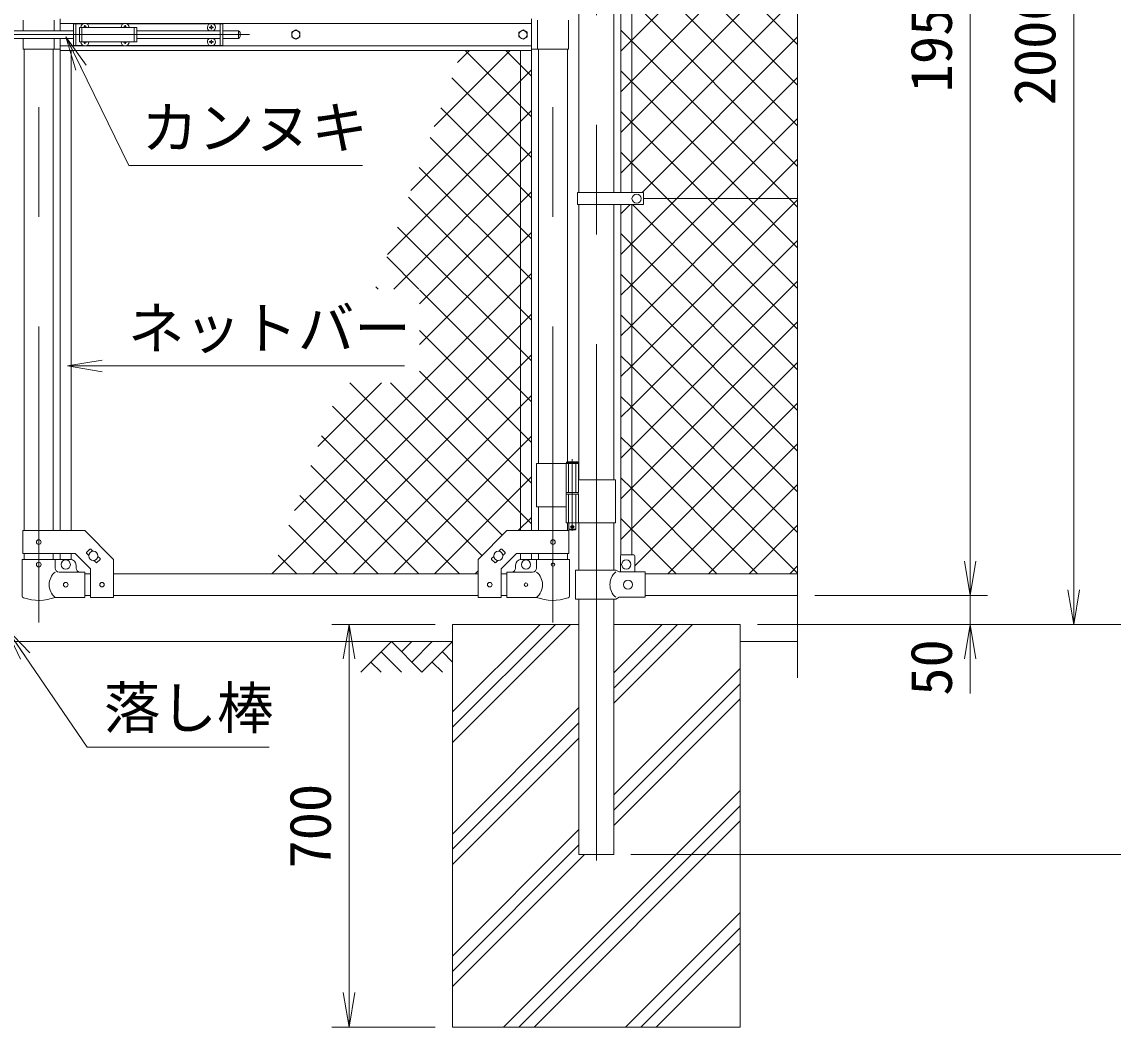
# Model space of a CAD drawing. Units: millimetres, scale not verified. Extents: x -6300 to 6300, y -4455 to 4455.
# Drawn here: x 2110 to 4008, y -1340 to 407 of the extents above; entities that cross this region are included whole.
import ezdxf
from ezdxf.enums import TextEntityAlignment as Align

# ---------------------------------------------------------------- set-up
doc = ezdxf.new("R2010")
doc.units = ezdxf.units.MM
doc.header["$LTSCALE"] = 30
doc.linetypes.add('DASHED', pattern=[7.5, 6, -1.5])
doc.linetypes.add('USER1', pattern=[50.8, 31.75, -6.35, 6.35, -6.35])
for name, color, linetype, lineweight in [('0-1_D-BMK', 2, 'USER1', 13), ('0-2_D-STR1', 1, 'Continuous', 18), ('0-3_D-STR3', 3, 'Continuous', 13), ('0-4_D-DCR-HCH', 7, 'Continuous', 9), ('0-5_D-BGD', 7, 'Continuous', 9), ('0-6_D-STR4', 7, 'Continuous', 9), ('0-7_D-STR-DIM', 7, 'Continuous', 9), ('0-8_0', 7, 'Continuous', 9), ('0-9_D-STR-TXT', 7, 'Continuous', 9), ('0-A_D-STR2', 7, 'Continuous', 9)]:
    doc.layers.add(name, color=color, linetype=linetype, lineweight=lineweight)
doc.styles.add('ＭＳ ゴシック', font='')
doc.styles.get('ＭＳ ゴシック').set_extended_font_data('MS Gothic')

# ---------------------------------------------------------------- blocks, each defined once
blk = doc.blocks.new('_Open')
at = {"layer": '0-8_0'}
blk.add_line((-30, 5), (0, 0), dxfattribs=at)
blk.add_lwpolyline([(-30, -5), (0, 0), (-30, 0)], dxfattribs=at)

msp = doc.modelspace()

# ---------------------------------------------------------------- linework, layer by layer
at = {"layer": '0-1_D-BMK'}
for p, q in [((3108.84, 2894.97), (3108.84, -1050.85)), ((2139.24, 1401.46), (2139.24, -636.94)), ((3033.44, 1401.46), (3033.44, -636.94)), ((1881.37, 384.73), (2505.82, 384.73)), ((3067, -352.86), (3067, -477.74)), ((3063.38, -470.77), (3070.63, -470.77))]:
    msp.add_line(p, q, dxfattribs=at)
at = {"layer": '0-2_D-STR1'}
for p, q in [((3078.59, 779.23), (3078.59, 110.23)), ((3139.09, 779.23), (3139.09, 110.23)), ((2113.84, 359.73), (2113.84, -477.22)), ((2164.64, 359.73), (2164.64, -477.22)), ((3008.04, 359.73), (3008.04, -360.77)), ((3058.84, 359.73), (3058.84, -357.77)), ((3078.59, 89.23), (3078.59, -388.77)), ((3139.09, 89.23), (3139.09, -388.77)), ((3008.04, -435.77), (3008.04, -477.22)), ((3058.84, -463.77), (3058.84, -477.22)), ((3078.59, -463.77), (3078.59, -546.17)), ((3139.09, -463.77), (3139.09, -546.17)), ((2113.84, -517.22), (2113.84, -527.27)), ((2164.64, -517.22), (2164.64, -527.27)), ((3008.04, -517.22), (3008.04, -527.27)), ((3058.84, -517.22), (3058.84, -527.27)), ((2229.24, -552.27), (2219.24, -552.27)), ((2903.44, -552.27), (2269.24, -552.27)), ((2953.44, -552.27), (2943.44, -552.27)), ((3193.84, -552.27), (3458.84, -552.27)), ((2229.24, -590.27), (2219.24, -590.27)), ((2903.44, -590.27), (2269.24, -590.27)), ((2953.44, -590.27), (2943.44, -590.27)), ((3078.59, -596.17), (3078.59, -1040.27)), ((3139.09, -596.17), (3139.09, -1040.27)), ((3193.84, -590.27), (3458.84, -590.27)), ((3078.59, -1040.27), (3139.09, -1040.27))]:
    msp.add_line(p, q, dxfattribs=at)
at = {"layer": '0-3_D-STR3'}
for p, q in [((3151.34, 779.23), (3151.34, 110.23)), ((3170.34, 779.23), (3170.34, 110.23)), ((2112.24, 409.73), (2112.24, 391.23)), ((2166.24, 409.73), (2166.24, 391.23)), ((2176.34, 391.23), (2176.34, 412.23)), ((2176.34, 404.23), (2996.34, 404.23)), ((2199.49, 403.73), (2199.49, 365.73)), ((2199.49, 403.73), (2216.89, 403.73)), ((2203.99, 403.73), (2203.99, 365.73)), ((2219.1, 400.38), (2219.07, 399.08)), ((2219.1, 400.38), (2219.89, 400.38)), ((2219.89, 400.38), (2219.91, 399.08)), ((2222.09, 403.73), (2286.89, 403.73)), ((2289.1, 400.38), (2289.07, 399.08)), ((2289.1, 400.38), (2289.89, 400.38)), ((2289.89, 400.38), (2289.91, 399.08)), ((2292.09, 403.73), (2459.49, 403.73)), ((2439.1, 400.38), (2439.07, 399.08)), ((2439.89, 400.38), (2439.1, 400.38)), ((2439.89, 400.38), (2439.91, 399.08)), ((2454.99, 403.73), (2454.99, 365.73)), ((2459.49, 403.73), (2459.49, 365.73)), ((2996.34, 357.23), (2996.34, 412.23)), ((3006.44, 409.73), (3006.44, 359.73)), ((3060.44, 409.73), (3060.44, 359.73)), ((2018.69, 391.23), (2199.49, 391.23)), ((2209.99, 397.23), (2209.99, 372.23)), ((2209.99, 397.23), (2309.99, 397.23)), ((2217.64, 397.64), (2216.34, 397.62)), ((2216.34, 397.62), (2216.34, 397.23)), ((2287.64, 397.64), (2286.34, 397.62)), ((2286.34, 397.62), (2286.34, 397.23)), ((2291.35, 397.64), (2292.64, 397.62)), ((2292.64, 397.62), (2292.64, 397.23)), ((2309.99, 397.23), (2309.99, 372.23)), ((2309.99, 391.23), (2454.99, 391.23)), ((2437.64, 397.64), (2436.34, 397.62)), ((2436.34, 397.62), (2436.34, 397.23)), ((2439.1, 394.08), (2439.07, 395.37)), ((2439.89, 394.08), (2439.1, 394.08)), ((2439.89, 394.08), (2439.91, 395.37)), ((2441.35, 396.81), (2442.64, 396.83)), ((2442.64, 396.83), (2442.64, 397.23)), ((2459.49, 391.23), (2486.49, 391.23)), ((2486.49, 391.23), (2486.49, 378.23)), ((2489.49, 388.23), (2489.49, 381.23)), ((2018.69, 378.23), (2199.49, 378.23)), ((2112.24, 378.23), (2112.24, 359.73)), ((2166.24, 378.23), (2166.24, 359.73)), ((2176.34, 357.23), (2176.34, 378.23)), ((2176.34, 365.23), (2996.34, 365.23)), ((2199.49, 365.73), (2216.89, 365.73)), ((2209.99, 372.23), (2309.99, 372.23)), ((2216.34, 371.83), (2216.34, 372.23)), ((2217.64, 371.81), (2216.34, 371.83)), ((2219.1, 369.08), (2219.07, 370.37)), ((2219.1, 369.08), (2219.89, 369.08)), ((2219.89, 369.08), (2219.91, 370.37)), ((2221.35, 371.81), (2222.64, 371.83)), ((2222.09, 365.73), (2286.89, 365.73)), ((2222.64, 371.83), (2222.64, 372.23)), ((2286.34, 371.83), (2286.34, 372.23)), ((2287.64, 371.81), (2286.34, 371.83)), ((2289.1, 369.08), (2289.07, 370.37)), ((2289.1, 369.08), (2289.89, 369.08)), ((2289.89, 369.08), (2289.91, 370.37)), ((2291.35, 371.81), (2292.64, 371.83)), ((2292.09, 365.73), (2459.49, 365.73)), ((2292.64, 371.83), (2292.64, 372.23)), ((2309.99, 378.23), (2454.99, 378.23)), ((2437.64, 372.64), (2436.34, 372.62)), ((2436.34, 372.62), (2436.34, 372.23)), ((2439.1, 375.38), (2439.07, 374.08)), ((2439.1, 369.08), (2439.07, 370.37)), ((2439.89, 375.38), (2439.1, 375.38)), ((2439.89, 369.08), (2439.1, 369.08)), ((2439.89, 375.38), (2439.91, 374.08)), ((2439.89, 369.08), (2439.91, 370.37)), ((2441.35, 372.64), (2442.64, 372.62)), ((2441.35, 371.81), (2442.64, 371.83)), ((2442.64, 372.62), (2442.64, 372.23)), ((2442.64, 371.83), (2442.64, 372.23)), ((2459.49, 378.23), (2486.49, 378.23)), ((2112.24, 359.73), (2176.34, 359.73)), ((2176.34, 357.23), (2996.34, 357.23)), ((2176.74, 357.23), (2176.74, -477.22)), ((2195.74, 357.23), (2195.74, -477.22)), ((2976.94, 357.23), (2976.94, -477.22)), ((2995.94, 357.23), (2995.94, -477.22)), ((3060.44, 359.73), (2996.34, 359.73)), ((3076.04, 110.23), (3076.04, 89.23)), ((3076.04, 110.23), (3190.84, 110.23)), ((3190.84, 110.23), (3190.84, 89.23)), ((3458.84, 99.73), (3190.84, 99.73)), ((3076.04, 89.23), (3190.84, 89.23)), ((3151.34, -519.85), (3151.34, 89.23)), ((3170.34, -519.17), (3170.34, 89.23)), ((3077, -358.77), (3057, -358.77)), ((3058, -357.77), (3076, -357.77)), ((3077, -358.77), (3076, -357.77)), ((3077, -358.77), (3077, -360.77)), ((3004.89, -360.77), (3004.89, -435.77)), ((3004.89, -360.77), (3077.8, -360.77)), ((3056.2, -360.77), (3056.2, -410.77)), ((3077.8, -360.77), (3077.8, -410.77)), ((3077.8, -388.77), (3142.14, -388.77)), ((3142.14, -388.77), (3142.14, -463.77)), ((3056.2, -410.77), (3077.8, -410.77)), ((3056.2, -413.77), (3077.8, -413.77)), ((3056.2, -413.77), (3056.2, -463.77)), ((3056.5, -410.77), (3056.5, -413.77)), ((3056.5, -413.77), (3077.5, -413.77)), ((3077.5, -410.77), (3077.5, -413.77)), ((3077.8, -413.77), (3077.8, -463.77)), ((3004.89, -435.77), (3056.09, -435.77)), ((3056.2, -463.77), (3142.14, -463.77)), ((3061, -463.77), (3061, -474.77)), ((2111.54, -517.22), (2111.54, -477.22)), ((3062, -475.77), (3061, -474.77)), ((3061.14, -517.22), (3061.14, -477.22)), ((3062, -475.77), (3072, -475.77)), ((3072, -475.77), (3073, -474.77)), ((2222.58, -515.21), (2228.23, -509.56)), ((2229.65, -509.56), (2233.36, -513.27)), ((2943.04, -509.56), (2939.32, -513.27)), ((2950.11, -515.21), (2944.45, -509.56)), ((2110.69, -527.27), (2167.79, -527.27)), ((2110.69, -527.27), (2110.69, -590.97)), ((2111.54, -517.22), (2202.67, -517.22)), ((2167.79, -527.27), (2167.79, -542.27)), ((2167.79, -527.27), (2194.24, -527.27)), ((2176.74, -517.22), (2176.74, -527.27)), ((2195.74, -517.22), (2195.74, -527.27)), ((2202.67, -517.22), (2229.24, -543.79)), ((2222.58, -516.63), (2226.29, -520.34)), ((2235.12, -529.18), (2238.84, -532.89)), ((2240.25, -532.89), (2245.91, -527.23)), ((2242.19, -522.1), (2245.91, -525.82)), ((2269.24, -593.47), (2269.24, -527.22)), ((2903.44, -593.47), (2903.44, -527.22)), ((2930.49, -522.1), (2926.78, -525.82)), ((2932.43, -532.89), (2926.78, -527.23)), ((2937.56, -529.18), (2933.85, -532.89)), ((2970.01, -517.22), (2943.44, -543.79)), ((2950.11, -516.63), (2946.39, -520.34)), ((3061.14, -517.22), (2970.01, -517.22)), ((2976.94, -517.22), (2976.94, -527.27)), ((3004.89, -527.27), (2978.44, -527.27)), ((2995.94, -517.22), (2995.94, -527.27)), ((3061.99, -527.27), (3004.89, -527.27)), ((3004.89, -527.27), (3004.89, -542.27)), ((3061.99, -527.27), (3061.99, -590.97)), ((3150.84, -521.17), (3150.84, -549.17)), ((3152.84, -519.17), (3173.84, -519.17)), ((3175.84, -521.17), (3175.84, -549.17)), ((2219.24, -549.27), (2174.79, -549.27)), ((2204.24, -542.27), (2204.24, -537.27)), ((2219.24, -593.27), (2219.24, -549.27)), ((2229.24, -593.47), (2229.24, -543.79)), ((2943.44, -593.47), (2943.44, -543.79)), ((2953.44, -549.27), (2997.89, -549.27)), ((2953.44, -593.27), (2953.44, -549.27)), ((2968.44, -542.27), (2968.44, -537.27)), ((3072.74, -546.17), (3142.64, -546.17)), ((3072.74, -546.17), (3072.74, -596.17)), ((3148.64, -549.17), (3142.64, -546.17)), ((3148.64, -549.17), (3193.84, -549.17)), ((3193.84, -593.17), (3193.84, -549.17)), ((2219.24, -593.27), (2167.79, -593.27)), ((2229.24, -593.47), (2269.24, -593.47)), ((2943.44, -593.47), (2903.44, -593.47)), ((2953.44, -593.27), (3004.89, -593.27)), ((3072.74, -596.17), (3142.64, -596.17)), ((3148.64, -593.17), (3142.64, -596.17)), ((3148.64, -593.17), (3193.84, -593.17))]:
    msp.add_line(p, q, dxfattribs=at)
at = {"layer": '0-3_D-STR3', "linetype": 'DASHED'}
for p, q in [((2214.49, 397.23), (2214.49, 372.23)), ((2305.49, 397.23), (2305.49, 372.23)), ((3060.7, -360.77), (3060.7, -410.77)), ((3073.3, -360.77), (3073.3, -410.77)), ((3060.7, -413.77), (3060.7, -463.77)), ((3073.3, -413.77), (3073.3, -463.77))]:
    msp.add_line(p, q, dxfattribs=at)
at = {"layer": '0-3_D-STR3'}
for points in [[(2221.35, 397.64), (2222.64, 397.62), (2222.64, 397.23)], [(2437.64, 396.81), (2436.34, 396.83), (2436.34, 397.23)], [(2441.35, 397.64), (2442.64, 397.62), (2442.64, 397.23)], [(2437.64, 371.81), (2436.34, 371.83), (2436.34, 372.23)], [(3058, -357.77), (3057, -358.77), (3057, -360.77)], [(3073, -463.77), (3073, -474.77), (3061, -474.77)], [(2111.54, -477.22), (2219.24, -477.22), (2269.24, -527.22)], [(3061.14, -477.22), (2953.44, -477.22), (2903.44, -527.22)]]:
    msp.add_lwpolyline(points, dxfattribs=at)
for points in [[(2586.34, 392.83), (2579.33, 388.78), (2579.33, 380.68), (2586.34, 376.63), (2593.36, 380.68), (2593.36, 388.78)], [(2981.34, 392.83), (2974.33, 388.78), (2974.33, 380.68), (2981.34, 376.63), (2988.36, 380.68), (2988.36, 388.78)]]:
    msp.add_lwpolyline(points, close=True, dxfattribs=at)
for centre, radius in [((2586.34, 384.73), 7.03), ((2981.34, 384.73), 7.03), ((3178.84, 99.73), 8), ((3067, -470.77), 2.5), ((2139.24, -497.22), 4), ((3033.44, -497.22), 4), ((2186.24, -536.27), 8), ((2234.24, -521.22), 8), ((2938.44, -521.22), 8), ((2986.44, -536.27), 8), ((3160.84, -536.17), 8), ((2139.24, -536.27), 4), ((3033.44, -536.27), 3), ((2186.24, -571.27), 4), ((2249.24, -571.22), 4), ((2923.44, -571.22), 4), ((2986.44, -571.27), 3), ((3163.84, -571.17), 8)]:
    msp.add_circle(centre, radius, dxfattribs=at)
for centre, radius, start, end in [((2219.49, 397.23), 7, 0, 180), ((2217.59, 399.13), 1.49, 270, 0), ((2221.4, 399.13), 1.49, 180, 270), ((2289.49, 397.23), 7, 0, 180), ((2287.59, 399.13), 1.49, 270, 0), ((2291.4, 399.13), 1.49, 180, 270), ((2439.49, 397.23), 7, 0, 180), ((2437.59, 399.13), 1.49, 270, 0), ((2441.4, 399.13), 1.49, 180, 270), ((2439.49, 397.23), 7, 180, 238.99728), ((2437.59, 395.32), 1.49, 0, 90), ((2441.4, 395.32), 1.49, 90, 180), ((2439.49, 397.23), 7, 301.00272, 0), ((2486.49, 388.23), 3, 0, 90), ((2486.49, 381.23), 3, 270, 0), ((2219.49, 372.23), 7, 180, 0), ((2217.59, 370.32), 1.49, 0, 90), ((2221.4, 370.32), 1.49, 90, 180), ((2289.49, 372.23), 7, 180, 0), ((2287.59, 370.32), 1.49, 0, 90), ((2291.4, 370.32), 1.49, 90, 180), ((2439.49, 372.23), 7, 121.00272, 180), ((2439.49, 372.23), 7, 180, 0), ((2437.59, 374.13), 1.49, 270, 0), ((2437.59, 370.32), 1.49, 0, 90), ((2441.4, 374.13), 1.49, 180, 270), ((2441.4, 370.32), 1.49, 90, 180), ((2439.49, 372.23), 7, 0, 58.99728), ((2228.94, -510.26), 1, 45, 135), ((2943.75, -510.26), 1, 45, 135), ((2194.24, -537.27), 10, 0, 90), ((2223.28, -515.92), 1, 135, 225), ((2245.2, -526.53), 1, 315, 45), ((2927.48, -526.53), 1, 135, 225), ((2949.4, -515.92), 1, 315, 45), ((2978.44, -537.27), 10, 90, 180), ((3152.84, -521.17), 2, 90, 180), ((3173.84, -521.17), 2, 0, 90), ((2185.99, -571.27), 28.55, 129.59418, 230.40582), ((2174.79, -542.27), 7, 180, 270), ((2211.24, -542.27), 7, 180, 270), ((2239.55, -532.18), 1, 225, 315), ((2933.14, -532.18), 1, 225, 315), ((2961.44, -542.27), 7, 270, 0), ((2997.89, -542.27), 7, 270, 0), ((2986.7, -571.27), 28.55, 309.59418, 50.40582), ((3161.23, -571.17), 28.8, 130.19176, 229.80824), ((2113.99, -590.97), 3.3, 180, 250.77949), ((2139.24, -518.54), 80, 250.77949, 290.9084), ((3033.44, -518.54), 80, 249.0916, 289.22051), ((3058.69, -590.97), 3.3, 289.22051, 0)]:
    msp.add_arc(centre, radius, start, end, dxfattribs=at)
at = {"layer": '0-4_D-DCR-HCH'}
for p, q in [((2858.84, -845.53), (3064.1, -640.27)), ((2858.84, -819.01), (3037.58, -640.27)), ((2858.84, -792.5), (3011.06, -640.27)), ((3139.09, -777.41), (3276.23, -640.27)), ((3139.09, -750.89), (3249.71, -640.27)), ((3139.09, -724.38), (3223.2, -640.27)), ((2752.42, -670.27), (2699.21, -723.49)), ((2752.42, -670.27), (2805.63, -723.49)), ((2770.16, -688.01), (2787.89, -670.27)), ((2787.89, -705.75), (2823.37, -670.27)), ((2805.63, -723.49), (2858.84, -670.27)), ((2734.68, -688.01), (2770.32, -723.49)), ((2841.1, -688.01), (2858.84, -705.67)), ((2716.94, -705.75), (2734.76, -723.49)), ((2823.37, -705.75), (2841.19, -723.49)), ((3139.09, -936.51), (3358.84, -716.76)), ((3139.09, -963.03), (3358.84, -743.28)), ((3139.09, -989.54), (3358.84, -769.79)), ((2858.84, -1004.63), (3078.59, -784.88)), ((2858.84, -1031.14), (3078.59, -811.39)), ((2858.84, -1057.66), (3078.59, -837.91)), ((2947.46, -1340.27), (3358.84, -928.89)), ((2973.98, -1340.27), (3358.84, -955.41)), ((3000.49, -1340.27), (3358.84, -981.93)), ((2858.84, -1216.76), (3078.59, -997.01)), ((2858.84, -1243.28), (3078.59, -1023.53)), ((2858.84, -1269.79), (3088.36, -1040.27)), ((3159.59, -1340.27), (3358.84, -1141.02)), ((3186.11, -1340.27), (3358.84, -1167.54)), ((3212.63, -1340.27), (3358.84, -1194.06))]:
    msp.add_line(p, q, dxfattribs=at)
at = {"layer": '0-5_D-BGD'}
for p, q in [((1358.84, -670.27), (2858.84, -670.27)), ((3358.84, -670.27), (3458.84, -670.27))]:
    msp.add_line(p, q, dxfattribs=at)
at = {"layer": '0-6_D-STR4'}
for p, q in [((2858.84, -640.27), (2858.84, -1340.27)), ((3078.59, -640.27), (2858.84, -640.27)), ((3358.84, -640.27), (3139.09, -640.27)), ((3358.84, -640.27), (3358.84, -1340.27)), ((2858.84, -1340.27), (3358.84, -1340.27))]:
    msp.add_line(p, q, dxfattribs=at)
at = {"layer": '0-7_D-STR-DIM'}
for p, q in [((3758.84, -530.27), (3758.84, 1299.73)), ((3938.84, 1299.73), (3938.84, -580.27)), ((3458.84, -733.27), (3458.84, 1109.07)), ((3758.84, -530.27), (3758.84, -470.27)), ((3488.84, -590.27), (3788.84, -590.27)), ((3488.84, -590.27), (3788.84, -590.27)), ((3758.84, -640.27), (3758.84, -590.27)), ((2828.84, -640.27), (2648.84, -640.27)), ((3388.84, -640.27), (3788.84, -640.27)), ((3388.84, -640.27), (4148.84, -640.27)), ((3388.84, -640.27), (4148.84, -640.27)), ((3388.84, -640.27), (3968.84, -640.27)), ((2678.84, -700.27), (2678.84, -1280.27)), ((3758.84, -700.27), (3758.84, -760.27)), ((3169.09, -1040.27), (4328.84, -1040.27)), ((3169.09, -1040.27), (4148.84, -1040.27)), ((2828.84, -1340.27), (2648.84, -1340.27))]:
    msp.add_line(p, q, dxfattribs=at)
at = {"layer": '0-9_D-STR-TXT'}
msp.add_line((2775.21, -191.1), (2191.31, -191.1), dxfattribs=at)
for points in [[(2702, 157.23), (2296.05, 157.23), (2187.42, 379.39)], [(2540.21, -853.58), (2223.72, -853.58), (2082.85, -647.37)]]:
    msp.add_lwpolyline(points, dxfattribs=at)
at = {"layer": '0-A_D-STR2'}
for p, q in [((3170.34, 375.02), (3458.84, 663.52)), ((3458.84, 367.8), (3170.34, 656.3)), ((3170.34, 304.3), (3458.84, 592.8)), ((3458.84, 297.09), (3170.34, 585.59)), ((3170.34, 233.59), (3458.84, 522.09)), ((3458.84, 226.38), (3170.34, 514.88)), ((3170.34, 162.88), (3458.84, 451.38)), ((3458.84, 155.67), (3170.34, 444.17)), ((3170.34, 373.46), (3151.34, 392.46)), ((3188.4, 110.23), (3458.84, 380.67)), ((3151.34, 356.02), (3170.34, 375.02)), ((3444.08, 99.73), (3170.34, 373.46)), ((2826.87, 225.06), (2959.03, 357.23)), ((2867.39, 336.29), (2888.32, 357.23)), ((2995.94, 241.8), (2880.52, 357.23)), ((2995.94, 312.51), (2951.23, 357.23)), ((2786.35, 113.84), (2995.94, 323.43)), ((2995.94, 171.09), (2857.6, 309.43)), ((3170.34, 302.75), (3151.34, 321.75)), ((3151.34, 285.3), (3170.34, 304.3)), ((3248.61, 99.73), (3458.84, 309.96)), ((3373.37, 99.73), (3170.34, 302.75)), ((2745.83, 2.61), (2995.94, 252.72)), ((2995.94, 100.38), (2838.72, 257.6)), ((3170.34, 232.04), (3151.34, 251.04)), ((3151.34, 214.59), (3170.34, 233.59)), ((3302.66, 99.73), (3170.34, 232.04)), ((3319.32, 99.73), (3458.84, 239.25)), ((2995.94, 29.67), (2819.84, 205.77)), ((2756.48, -57.45), (2995.94, 182.01)), ((3170.34, 161.33), (3151.34, 180.33)), ((2995.94, -41.04), (2800.96, 153.94)), ((3151.34, 143.88), (3170.34, 162.88)), ((3231.95, 99.73), (3170.34, 161.33)), ((3390.03, 99.73), (3458.84, 168.54)), ((2995.94, -111.75), (2782.08, 102.11)), ((2801.54, -83.1), (2995.94, 111.3)), ((3170.34, 21.46), (3248.61, 99.73)), ((3170.34, -49.25), (3319.32, 99.73)), ((3170.34, -119.96), (3390.03, 99.73)), ((3170.34, -190.67), (3458.84, 97.83)), ((3458.84, -127.17), (3231.95, 99.73)), ((3458.84, -56.46), (3302.66, 99.73)), ((3458.84, 14.25), (3373.37, 99.73)), ((3458.84, 84.96), (3444.08, 99.73)), ((3151.34, 73.17), (3167.4, 89.23)), ((3458.84, -197.88), (3171.74, 89.23)), ((2995.94, -182.46), (2763.2, 50.28)), ((2801.54, -153.81), (2995.94, 40.59)), ((3170.34, 19.91), (3151.34, 38.91)), ((3151.34, 2.46), (3170.34, 21.46)), ((3170.34, -261.38), (3458.84, 27.12)), ((3458.84, -268.59), (3170.34, 19.91)), ((2800.22, -57.45), (2744.32, -1.55)), ((2583.76, -442.31), (2995.94, -30.13)), ((3170.34, -50.8), (3151.34, -31.8)), ((2729.51, -57.45), (2725.44, -53.38)), ((3151.34, -68.25), (3170.34, -49.25)), ((3170.34, -332.09), (3458.84, -43.59)), ((3458.84, -339.3), (3170.34, -50.8)), ((2995.94, -253.17), (2801.54, -58.77)), ((2544.5, -552.27), (2995.94, -100.84)), ((3170.34, -121.51), (3151.34, -102.51)), ((2995.94, -323.88), (2801.54, -129.48)), ((3151.34, -138.96), (3170.34, -119.96)), ((3170.34, -402.8), (3458.84, -114.3)), ((3458.84, -410.01), (3170.34, -121.51)), ((2615.22, -552.27), (2995.94, -171.55)), ((3170.34, -192.22), (3151.34, -173.22)), ((3170.34, -473.51), (3458.84, -185.01)), ((2995.94, -394.59), (2801.54, -200.19)), ((3151.34, -209.67), (3170.34, -190.67)), ((3458.84, -480.72), (3170.34, -192.22)), ((2624.28, -331.08), (2735.02, -220.34)), ((2945.3, -485.37), (2680.27, -220.34)), ((2995.94, -465.3), (2750.98, -220.34)), ((2685.93, -552.27), (2995.94, -242.26)), ((3170.34, -262.93), (3151.34, -243.93)), ((2909.94, -520.72), (2649.92, -260.7)), ((3151.34, -280.38), (3170.34, -261.38)), ((3458.84, -551.43), (3170.34, -262.93)), ((3175.84, -538.72), (3458.84, -255.72)), ((2870.78, -552.27), (2631.04, -312.53)), ((2756.64, -552.27), (2995.94, -312.97)), ((3170.34, -333.64), (3151.34, -314.64)), ((3151.34, -351.09), (3170.34, -332.09)), ((3388.97, -552.27), (3170.34, -333.64)), ((3233, -552.27), (3458.84, -326.43)), ((2800.07, -552.27), (2612.16, -364.36)), ((2827.35, -552.27), (2995.94, -383.68)), ((3170.34, -404.36), (3151.34, -385.36)), ((3303.71, -552.27), (3458.84, -397.14)), ((2729.36, -552.27), (2593.28, -416.19)), ((3151.34, -421.8), (3170.34, -402.8)), ((3318.26, -552.27), (3170.34, -404.36)), ((2973.11, -477.22), (2995.94, -454.39)), ((2658.65, -552.27), (2574.39, -468.02)), ((3170.34, -475.07), (3151.34, -456.07)), ((3151.34, -492.51), (3170.34, -473.51)), ((3374.42, -552.27), (3458.84, -467.86)), ((3247.55, -552.27), (3170.34, -475.07)), ((2587.94, -552.27), (2555.51, -519.85)), ((2898.06, -552.27), (2903.44, -546.89)), ((3445.13, -552.27), (3458.84, -538.57))]:
    msp.add_line(p, q, dxfattribs=at)

# ---------------------------------------------------------------- block references
at = {"layer": '0-7_D-STR-DIM', "xscale": 2, "yscale": 2}
for p, rotation in [((3758.84, -590.27), 270), ((3758.84, -590.27), 270), ((3938.84, -640.27), 270), ((2678.84, -640.27), 90), ((3758.84, -640.27), 90), ((2678.84, -1340.27), 270)]:
    msp.add_blockref('_Open', p, dxfattribs=dict(at, rotation=rotation))
at = {"layer": '0-9_D-STR-TXT', "xscale": 2, "yscale": 2}
for p, rotation in [((2186.54, 381.18), 116.05771), ((2189.31, -191.1), 180), ((2081.72, -645.72), 124.33966)]:
    msp.add_blockref('_Open', p, dxfattribs=dict(at, rotation=rotation))

# ---------------------------------------------------------------- texts
at = {"layer": '0-7_D-STR-DIM', "style": 'ＭＳ ゴシック'}
for s, p in [('1950', (3748.72, 284.38)), ('2000', (3928.72, 261.85)), ('50', (3748.72, -764.21)), ('700', (2668.72, -1064.52))]:
    msp.add_text(s, height=72.14, rotation=90, dxfattribs=at).set_placement(p, align=Align.BOTTOM_LEFT)
at = {"layer": '0-9_D-STR-TXT', "style": 'ＭＳ ゴシック'}
for s, p in [('カンヌキ', (2317.87, 165.34)), ('ネットバー', (2294.37, -183.18)), ('落し棒', (2252.39, -842.99))]:
    msp.add_text(s, height=72.14, dxfattribs=at).set_placement(p, align=Align.BOTTOM_LEFT)

doc.saveas('drawing.dxf')
